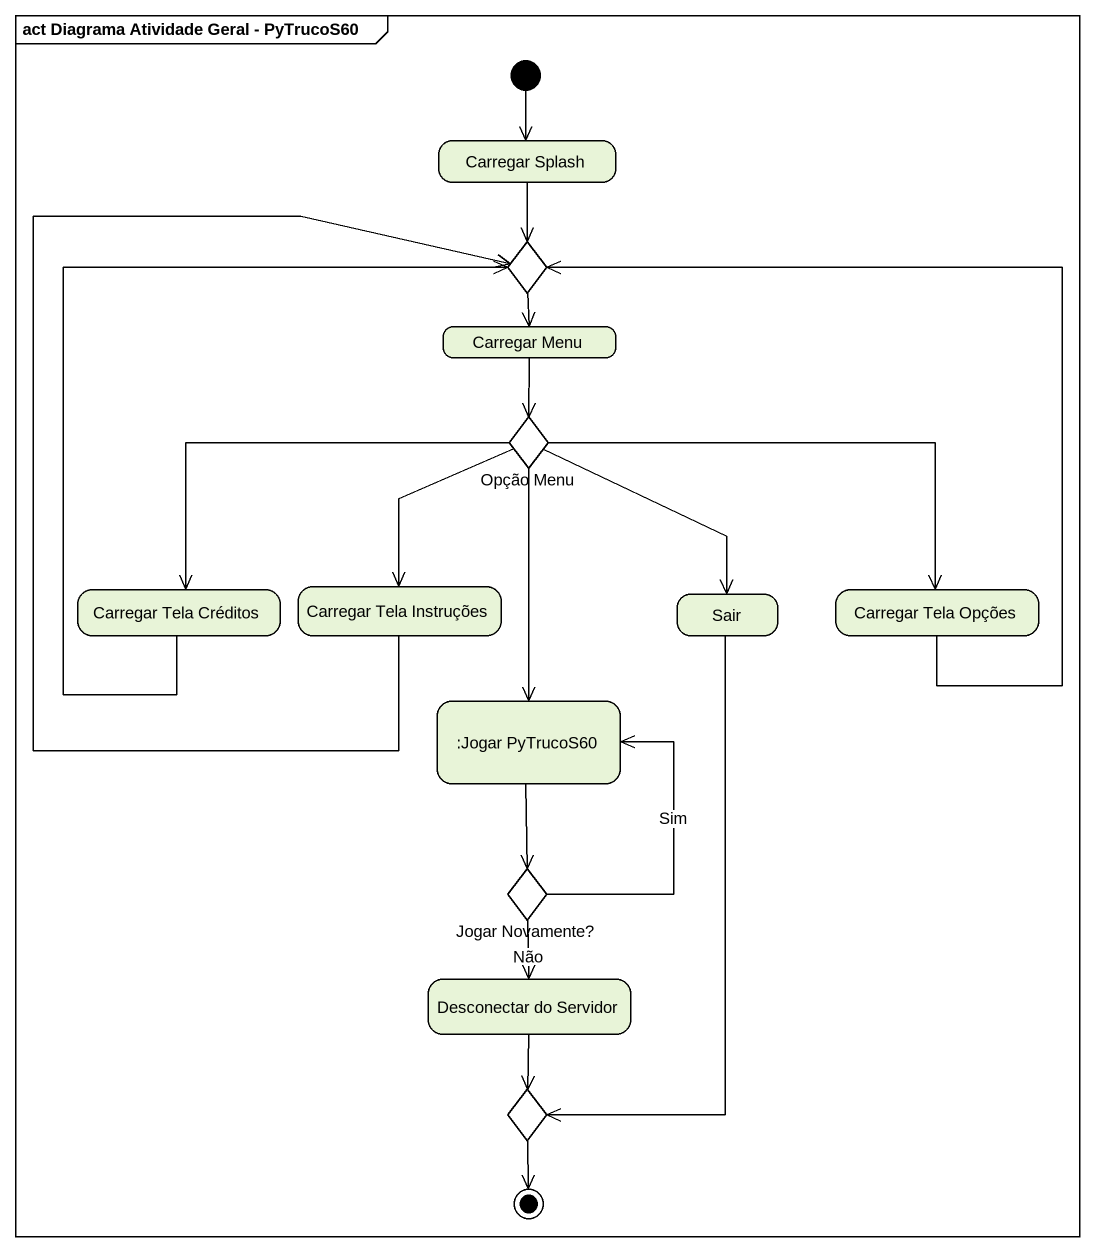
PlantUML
@startuml
mainframe act Diagrama Atividade Geral - PyTrucoS60
hide empty description
state "Carregar Splash" as Carregar_Splash
state choice1 <<choice>>
state "Carregar Menu" as Carregar_Menu
state "Opção Menu" as Opção_Menu <<choice>>
state "Carregar Tela Créditos" as Carregar_Tela_Créditos
state "Carregar Tela Instruções" as Carregar_Tela_Instruções
state Sair
state "Carregar Tela Opções" as Carregar_Tela_Opções
state ":Jogar PyTrucoS60" as Jogar_PyTrucoS60
state "Jogar Novamente?" as Jogar_Novamente <<choice>>
state "Desconectar do Servidor" as Desconectar_do_Servidor
state choice2 <<choice>>
[*] --> Carregar_Splash
Carregar_Splash --> choice1
choice1 --> Carregar_Menu
Carregar_Menu --> Opção_Menu
Opção_Menu -left-> Carregar_Tela_Créditos
Opção_Menu --> Carregar_Tela_Instruções
Opção_Menu --> Sair
Opção_Menu -right-> Carregar_Tela_Opções
Opção_Menu --> Jogar_PyTrucoS60
Carregar_Tela_Créditos -up-> choice1
Carregar_Tela_Instruções -up-> choice1
Sair --> choice2
Carregar_Tela_Opções -up-> choice1
Jogar_PyTrucoS60 --> Jogar_Novamente
Jogar_Novamente -up-> Jogar_PyTrucoS60 : Sim
Jogar_Novamente --> Desconectar_do_Servidor : Não
Desconectar_do_Servidor --> choice2
choice2 --> [*]
@enduml
